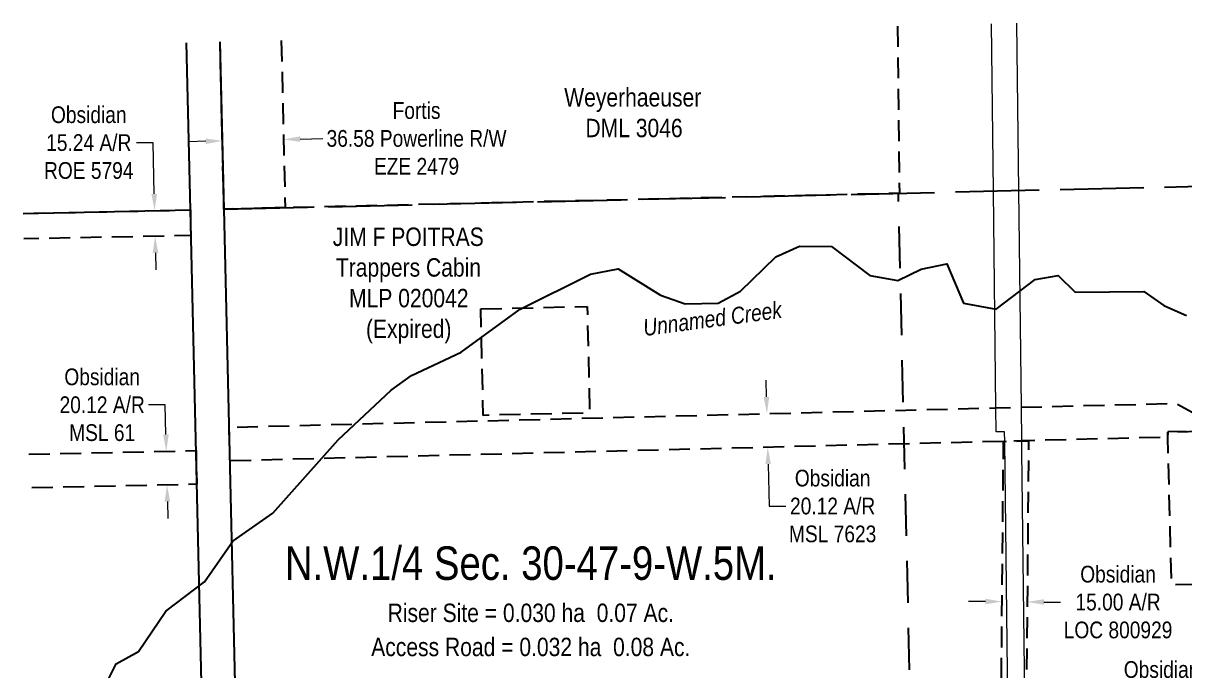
# Model space of a CAD drawing. Extents: x 611688 to 613661, y 5881771 to 5884002.
# Drawn here: x 612523 to 613217, y 5883392 to 5883779 of the extents above; entities that cross this region are included whole.
import ezdxf
from ezdxf.enums import TextEntityAlignment as Align

# ---------------------------------------------------------------- set-up
doc = ezdxf.new("R2010")
doc.units = 0
doc.header["$LTSCALE"] = 5
doc.header["$PDMODE"] = 34
doc.header["$PDSIZE"] = 0.03
for name, pattern in [('foc-ACCESSROAD', [3.75, 2.5, -1.25]), ('foc-FLOWLINE', [3.75, 2.5, -1.25]), ('foc-LSD', [8, 5, -3]), ('foc-UNSURVEYED', [12.5, 10, -2.5])]:
    doc.linetypes.add(name, pattern=pattern)
doc.layers.get('Defpoints').update_dxf_attribs({"color": 9})
for name, color, linetype in [('C-AR', 13, 'foc-ACCESSROAD'), ('C-SYMBOL', 7, 'Continuous'), ('C-WS', 13, 'foc-ACCESSROAD'), ('F-EZE', 190, 'foc-FLOWLINE'), ('F-WS', 190, 'foc-ACCESSROAD'), ('L-AREAREQUIRED', 7, 'Continuous'), ('L-SEC', 7, 'Continuous'), ('L-SECTION-LSD', 7, 'foc-LSD'), ('L-USEC', 7, 'foc-UNSURVEYED'), ('T-WATER', 160, 'Continuous'), ('T-WATER-T', 170, 'Continuous')]:
    doc.layers.add(name, color=color, linetype=linetype)
for name, color, linetype, lineweight in [('C-AR-T', 13, 'Continuous', 9), ('C-RW-T', 13, 'Continuous', 9), ('F-AR-T', 190, 'Continuous', 9), ('F-EZE-T', 190, 'Continuous', 9), ('F-WS-T', 190, 'Continuous', 9)]:
    doc.layers.add(name, color=color, linetype=linetype, lineweight=lineweight)
doc.styles.add('100L', font='ARIALN.TTF', dxfattribs={"height": 11})
doc.styles.add('175L', font='ARIALN.TTF', dxfattribs={"height": 20})
doc.styles.add('80CG', font='ARIALN.TTF', dxfattribs={"height": 10})
doc.dimstyles.new('Compass 5 000', dxfattribs={"dimscale": 5, "dimtxt": 9, "dimasz": 2, "dimexe": 0.2, "dimexo": 0.0625, "dimgap": 0.5, "dimtad": 0, "dimtih": 1, "dimtoh": 1, "dimzin": 0, "dimdsep": 46, "dimtxsty": '80CG', "dimcen": 0.1, "dimse1": 1, "dimse2": 1, "dimclrd": 256, "dimclrt": 256, "dimaunit": 1, "dimadec": 4, "dimazin": 0, "dimtfac": 0.06, "dimtofl": 0, "dimtmove": 0, "dimatfit": 1, "dimfxl": 0.2, "dimtolj": 1, "dimtzin": 0, "dimlwd": -1, "dimarcsym": 0})

# ---------------------------------------------------------------- blocks, each defined once
blk = doc.blocks.new('*D424')
at = {"layer": 'Defpoints', "color": 0, "transparency": 16777216}
for p in [(612677.03, 5883764.98), (612640.45, 5883764.12), (612678.35, 5883709.19)]:
    blk.add_point(p, dxfattribs=at)
at = {"layer": 'F-EZE-T', "transparency": 16777216}
for p, q in [((612688.34, 5883709.43), (612701.81, 5883709.75)), ((612631.76, 5883708.1), (612621.76, 5883707.86))]:
    blk.add_line(p, q, dxfattribs=at)
for points in [[(612631.72, 5883709.77), (612631.8, 5883706.43), (612641.76, 5883708.33)], [(612688.3, 5883711.1), (612688.38, 5883707.76), (612678.35, 5883709.19)]]:
    blk.add_solid(points, dxfattribs=at)
at = {"layer": 'F-EZE-T', "transparency": 16777216, "insert": (612757.83, 5883709.75), "char_height": 10, "attachment_point": 5, "style": '80CG'}
blk.add_mtext('\\A1;Fortis\\P36.58 Powerline R/W\\PEZE 2479', dxfattribs=at)
blk = doc.blocks.new('*D428')
at = {"layer": 'C-AR-T', "transparency": 16777216}
for p, q in [((613097.92, 5883433.02), (613087.92, 5883433.11)), ((613132.93, 5883432.72), (613142.93, 5883432.63))]:
    blk.add_line(p, q, dxfattribs=at)
for points in [[(613097.93, 5883434.69), (613097.9, 5883431.36), (613107.92, 5883432.93)], [(613132.94, 5883434.38), (613132.91, 5883431.05), (613122.93, 5883432.8)]]:
    blk.add_solid(points, dxfattribs=at)
at = {"layer": 'Defpoints', "color": 0, "transparency": 16777216}
for p in [(613108.26, 5883471.62), (613123.26, 5883471.49), (613122.93, 5883432.8)]:
    blk.add_point(p, dxfattribs=at)
at = {"layer": 'C-AR-T', "transparency": 16777216, "insert": (613177.24, 5883432.63), "char_height": 10, "attachment_point": 5, "style": '80CG'}
blk.add_mtext('\\A1;Obsidian\\P15.00 A/R\\PLOC 800929', dxfattribs=at)
blk = doc.blocks.new('*D435')
at = {"layer": 'C-AR-T', "transparency": 16777216}
for p, q in [((612967.04, 5883555.3), (612966.79, 5883565.3)), ((612968.05, 5883515.18), (612968.69, 5883490.03)), ((612968.69, 5883490.03), (612978.69, 5883490.03))]:
    blk.add_line(p, q, dxfattribs=at)
for points in [[(612968.71, 5883555.34), (612965.37, 5883555.26), (612967.29, 5883545.31)], [(612969.72, 5883515.23), (612966.39, 5883515.14), (612967.8, 5883525.18)]]:
    blk.add_solid(points, dxfattribs=at)
at = {"layer": 'Defpoints', "color": 0, "transparency": 16777216}
for p in [(613023.52, 5883546.72), (612967.8, 5883525.18), (613024.02, 5883526.6)]:
    blk.add_point(p, dxfattribs=at)
at = {"layer": 'C-AR-T', "transparency": 16777216, "insert": (613006.6, 5883490.03), "char_height": 10, "attachment_point": 5, "style": '80CG'}
blk.add_mtext('\\A1;Obsidian\\P20.12 A/R\\PMSL 7623', dxfattribs=at)
blk = doc.blocks.new('*D437')
at = {"layer": 'C-RW-T', "transparency": 16777216}
for p, q in [((613101.43, 5883366.55), (613091.43, 5883366.43)), ((613131.42, 5883366.9), (613164.19, 5883367.3))]:
    blk.add_line(p, q, dxfattribs=at)
for points in [[(613101.41, 5883368.21), (613101.45, 5883364.88), (613111.43, 5883366.67)], [(613131.4, 5883368.57), (613131.44, 5883365.24), (613121.42, 5883366.79)]]:
    blk.add_solid(points, dxfattribs=at)
at = {"layer": 'Defpoints', "color": 0, "transparency": 16777216}
for p in [(613111.24, 5883381.94), (613121.24, 5883382.06), (613111.43, 5883366.67)]:
    blk.add_point(p, dxfattribs=at)
at = {"layer": 'C-RW-T', "transparency": 16777216, "insert": (613203.27, 5883367.3), "char_height": 10, "attachment_point": 5, "style": '80CG'}
blk.add_mtext('\\A1;Obsidian\\P10.00 P/L R/W\\PPlan 032 0199\\PPLA 012125', dxfattribs=at)
blk = doc.blocks.new('*D438')
at = {"layer": 'C-RW-T', "transparency": 16777216}
for p, q in [((613040.71, 5883327.56), (613030.71, 5883327.56)), ((613066.14, 5883297.77), (613040.71, 5883327.56)), ((613085.58, 5883275), (613092.07, 5883267.4))]:
    blk.add_line(p, q, dxfattribs=at)
for points in [[(613067.41, 5883298.85), (613064.87, 5883296.69), (613072.63, 5883290.17)], [(613086.85, 5883276.09), (613084.31, 5883273.92), (613079.09, 5883282.61)]]:
    blk.add_solid(points, dxfattribs=at)
at = {"layer": 'Defpoints', "color": 0, "transparency": 16777216}
for p in [(613072.63, 5883290.17), (613073.17, 5883290.63), (613079.63, 5883283.07)]:
    blk.add_point(p, dxfattribs=at)
at = {"layer": 'C-RW-T', "transparency": 16777216, "insert": (612991.62, 5883327.56), "char_height": 10, "attachment_point": 5, "style": '80CG', "bg_fill": 3, "box_fill_scale": 1.1, "bg_fill_color": 256, "bg_fill_true_color": 13158600, "bg_fill_transparency": 0}
blk.add_mtext('\\A1;Obsidian\\P10.00 P/L R/W\\PPlan 032 2282\\PPLA 021363', dxfattribs=at)
blk = doc.blocks.new('*D452')
at = {"layer": 'C-AR-T', "transparency": 16777216}
for p, q in [((612607.6, 5883550.56), (612597.6, 5883550.56)), ((612607.99, 5883532.82), (612607.6, 5883550.56)), ((612608.87, 5883492.7), (612609.09, 5883482.7))]:
    blk.add_line(p, q, dxfattribs=at)
for points in [[(612609.66, 5883532.86), (612606.33, 5883532.78), (612608.21, 5883522.82)], [(612610.54, 5883492.73), (612607.21, 5883492.66), (612608.65, 5883502.7)]]:
    blk.add_solid(points, dxfattribs=at)
at = {"layer": 'Defpoints', "color": 0, "transparency": 16777216}
for p in [(612566.36, 5883521.91), (612608.21, 5883522.82), (612566.8, 5883501.78)]:
    blk.add_point(p, dxfattribs=at)
at = {"layer": 'C-AR-T', "transparency": 16777216, "insert": (612569.87, 5883550.56), "char_height": 10, "attachment_point": 5, "style": '80CG'}
blk.add_mtext('\\A1;Obsidian\\P20.12 A/R\\PMSL 61', dxfattribs=at)
blk = doc.blocks.new('*D453')
at = {"layer": 'C-AR-T', "transparency": 16777216}
for p, q in [((612600.38, 5883707.25), (612590.38, 5883707.25)), ((612601.02, 5883676.6), (612600.38, 5883707.25)), ((612601.75, 5883641.36), (612601.95, 5883631.36))]:
    blk.add_line(p, q, dxfattribs=at)
for points in [[(612602.68, 5883676.63), (612599.35, 5883676.56), (612601.22, 5883666.6)], [(612603.41, 5883641.39), (612600.08, 5883641.33), (612601.54, 5883651.36)]]:
    blk.add_solid(points, dxfattribs=at)
at = {"layer": 'Defpoints', "color": 0, "transparency": 16777216}
for p in [(612601.22, 5883666.6), (612602.44, 5883666.63), (612602.75, 5883651.38)]:
    blk.add_point(p, dxfattribs=at)
at = {"layer": 'C-AR-T', "transparency": 16777216, "insert": (612561.86, 5883707.25), "char_height": 10, "attachment_point": 5, "style": '80CG'}
blk.add_mtext('\\A1;Obsidian\\P15.24 A/R\\PROE 5794', dxfattribs=at)

msp = doc.modelspace()

# ---------------------------------------------------------------- linework, layer by layer
at = {"layer": 'C-AR', "flags": 128}
msp.add_lwpolyline([(612522.671, 5883664.976), (612622.611, 5883667.043), (612622.969, 5883651.8), (612523.029, 5883649.737)], dxfattribs=at)
for points in [[(613108.756, 5883528.735), (612646.25, 5883517.076), (612645.778, 5883537.201), (613104.25, 5883548.757), (613119.244, 5883549.136), (613211.949, 5883551.478), (613241.39, 5883535.225), (613206.92, 5883534.356), (613206.999, 5883531.215), (613123.769, 5883529.114), (613119.485, 5883529.006), (613109.489, 5883528.753), (613108.756, 5883528.735)], [(613122.177, 5883345.926), (613107.166, 5883345.564), (613108.756, 5883528.735), (613109.489, 5883528.753), (613119.485, 5883529.006), (613123.769, 5883529.114), (613122.275, 5883358.417), (613122.177, 5883345.926)]]:
    msp.add_lwpolyline(points, close=True, dxfattribs=at)
at = {"layer": 'C-RW-T'}
msp.add_lwpolyline([(613116.5, 5883778.665), (613117.695, 5883678.688), (613119.244, 5883549.136), (613119.485, 5883529.006), (613119.557, 5883522.95), (613121.508, 5883359.727), (613122.275, 5883358.417), (613129.289, 5883346.436), (613135.037, 5883336.616), (613136.702, 5883306.863), (613107.147, 5883306.501), (613107.018, 5883316.487), (613126.138, 5883316.728), (613125.19, 5883333.649), (613117.856, 5883346.186), (613111.543, 5883356.961), (613109.489, 5883528.753), (613109.42, 5883534.465), (613104.422, 5883534.405), (613104.25, 5883548.757), (613102.702, 5883678.335), (613101.507, 5883778.312)], dxfattribs=at)
at = {"layer": 'C-WS', "flags": 128}
for points in [[(613554.034, 5883477.211), (613455.802, 5883474.734), (613454.105, 5883474.691), (613300.042, 5883470.806), (613300.295, 5883460.804), (613300.688, 5883445.2), (613209.226, 5883442.894), (613206.999, 5883531.215), (613206.92, 5883534.356), (613241.39, 5883535.225), (613298.382, 5883536.663), (613299.281, 5883500.994), (613453.391, 5883504.88), (613455.04, 5883504.921), (613553.32, 5883507.399)], [(612526.054, 5883521.022), (612625.991, 5883523.212), (612626.464, 5883503.085), (612526.527, 5883500.896)]]:
    msp.add_lwpolyline(points, dxfattribs=at)
at = {"layer": 'F-EZE', "flags": 128}
msp.add_lwpolyline([(612676.956, 5883768.312), (612679.305, 5883668.376), (612642.715, 5883667.517), (612640.366, 5883767.45)], dxfattribs=at)
at = {"layer": 'F-WS', "flags": 128}
msp.add_lwpolyline([(613045.352, 5883776.989), (613046.495, 5883677.01), (612679.305, 5883668.376), (612642.715, 5883667.517), (612640.366, 5883767.45)], dxfattribs=at)
msp.add_lwpolyline([(612796.242, 5883607.909), (612859.874, 5883609.407), (612861.369, 5883545.775), (612797.737, 5883544.276), (612796.242, 5883607.909)], close=True, dxfattribs=at)
at = {"layer": 'L-SEC'}
for p, q in [((612622.611, 5883667.044), (612620.262, 5883766.977)), ((612642.717, 5883667.516), (612640.369, 5883767.451)), ((612661.625, 5882863.024), (612642.717, 5883667.516)), ((612522.67, 5883664.983), (612622.611, 5883667.044)), ((612641.518, 5882862.552), (612622.611, 5883667.044))]:
    msp.add_line(p, q, dxfattribs=at)
at = {"layer": 'L-SECTION-LSD'}
msp.add_line((613064.882, 5882872.394), (613045.904, 5883677.014), dxfattribs=at)
at = {"layer": 'L-USEC'}
msp.add_line((612642.717, 5883667.517), (613449.09, 5883686.51), dxfattribs=at)
at = {"layer": 'T-WATER', "flags": 128}
msp.add_lwpolyline([(612571.535, 5883382.14), (612578.331, 5883395.805), (612591.633, 5883403.06), (612607.998, 5883427.32), (612631.059, 5883444.873), (612647.96, 5883469.094), (612671.882, 5883485.721), (612710.887, 5883529.552), (612742.748, 5883559.403), (612754.816, 5883568.106), (612784.476, 5883582.108), (612819.741, 5883607.774), (612861.763, 5883628.639), (612878.467, 5883631.763), (612903.783, 5883616.027), (612918.412, 5883610.927), (612938.176, 5883611.404), (612951.541, 5883618.597), (612972.548, 5883639.007), (612986.773, 5883645.335), (613005.901, 5883645.139), (613028.939, 5883627.905), (613045.592, 5883624.831), (613059.624, 5883631.627), (613074.955, 5883634.83), (613084.808, 5883611.387), (613104.308, 5883607.776), (613127.781, 5883625.402), (613141.351, 5883627.777), (613151.656, 5883617.9), (613192.63, 5883618.242), (613204.615, 5883609.969), (613218.079, 5883603.998)], dxfattribs=at)

# ---------------------------------------------------------------- texts
at = {"layer": 'C-SYMBOL', "color": 3, "style": '175L'}
msp.add_text('N.W.1/4 Sec. 30-47-9-W.5M.', height=19.99232, dxfattribs=at).set_placement((612826.14, 5883439.952), align=Align.BOTTOM_CENTER)
at = {"layer": 'F-AR-T', "insert": (612845.992, 5883739.866), "char_height": 10.99572, "attachment_point": 1, "style": '100L'}
msp.add_mtext_dynamic_manual_height_columns('\\pi0.15723;Weyerhaeuser\\P\\pi12.829;DML 3046', width=82.22733, gutter_width=55, heights=[0], dxfattribs=at)
at = {"layer": 'F-WS-T', "insert": (612707.505, 5883656.526), "char_height": 10.99572, "attachment_point": 1, "style": '100L'}
msp.add_mtext_dynamic_manual_height_columns('\\pi0.2412;JIM F POITRAS\\P\\pi2.0863;Trappers Cabin\\P\\pi9.9768;MLP 020042\\P\\pi20.106;(Expired)', width=89.78326, gutter_width=55, heights=[0], dxfattribs=at)
at = {"layer": 'L-AREAREQUIRED', "color": 5, "style": '100L'}
for s, p in [('Riser Site = 0.030 ha  0.07 Ac.', (612826.14, 5883417.461)), ('Access Road = 0.032 ha  0.08 Ac.', (612826.14, 5883397.065))]:
    msp.add_text(s, height=10.99578, dxfattribs=at).set_placement(p, align=Align.BOTTOM_CENTER)
at = {"layer": 'T-WATER-T', "linetype": 'Continuous', "insert": (612934.737, 5883602.008), "char_height": 9.99616, "attachment_point": 5, "rotation": 7.566686, "style": '80CG'}
msp.add_mtext('\\A1;{\\fArial Narrow|b0|i1|c0|p34;Unnamed Creek}', dxfattribs=at)

# ---------------------------------------------------------------- dimensions: what is measured, and where the dimension line sits
at = {"layer": 'C-AR-T', "color": 1}
dim = msp.add_linear_dim(base=(612601.225, 5883666.601), p1=(612602.751, 5883651.383), p2=(612602.436, 5883666.626), angle=91.185091, text='Obsidian\\P15.24 A/R\\PROE 5794', dimstyle='Compass 5 000', dxfattribs=at)
dim.commit()
dim.dimension.update_dxf_attribs({"geometry": '*D453', "text_midpoint": (612561.861, 5883707.246), "dimtype": 161})
at = {"layer": 'C-AR-T'}
for base, p1, p2, angle, text, picture, middle in [((612608.211, 5883522.822), (612566.8, 5883501.778), (612566.359, 5883521.905), 91.254958, 'Obsidian\\P20.12 A/R\\PMSL 61', '*D452', (612569.868, 5883550.564)), ((612967.8, 5883525.181), (613023.517, 5883546.722), (613024.024, 5883526.599), 271.444022, 'Obsidian\\P20.12 A/R\\PMSL 7623', '*D435', (613006.599, 5883490.034)), ((613122.926, 5883432.803), (613108.256, 5883471.624), (613123.265, 5883471.493), 359.498395, 'Obsidian\\P15.00 A/R\\PLOC 800929', '*D428', (613177.24, 5883432.628))]:
    dim = msp.add_linear_dim(base=base, p1=p1, p2=p2, angle=angle, text=text, dimstyle='Compass 5 000', dxfattribs=at)
    dim.commit()
    dim.dimension.update_dxf_attribs({"geometry": picture, "text_midpoint": middle, "dimtype": 161})
at = {"layer": 'C-RW-T'}
dim = msp.add_linear_dim(base=(613111.427, 5883366.666), p1=(613121.241, 5883382.064), p2=(613111.245, 5883381.944), angle=180.685307, text='Obsidian\\P10.00 P/L R/W\\PPlan 032 0199\\PPLA 012125', dimstyle='Compass 5 000', dxfattribs=at)
dim.commit()
dim.dimension.update_dxf_attribs({"geometry": '*D437', "text_midpoint": (613203.272, 5883367.297), "dimtype": 161})
at = {"layer": 'F-EZE-T'}
dim = msp.add_linear_dim(base=(612678.346, 5883709.195), p1=(612640.447, 5883764.118), p2=(612677.035, 5883764.978), angle=1.346385, text='Fortis\\P36.58 Powerline R/W\\PEZE 2479', dimstyle='Compass 5 000', dxfattribs=at)
dim.commit()
dim.dimension.update_dxf_attribs({"geometry": '*D424', "text_midpoint": (612757.833, 5883709.746), "dimtype": 161})

# ---------------------------------------------------------------- next in the draw order: dimensions: what is measured, and where the dimension line sits
at = {"layer": 'C-RW-T'}
dim = msp.add_linear_dim(base=(613072.632, 5883290.167), p1=(613079.628, 5883283.072), p2=(613073.174, 5883290.63), angle=130.4941, text='Obsidian\\P10.00 P/L R/W\\PPlan 032 2282\\PPLA 021363', dimstyle='Compass 5 000', override={"dimtfill": 1}, dxfattribs=at)
dim.commit()
dim.dimension.update_dxf_attribs({"geometry": '*D438', "text_midpoint": (612991.62, 5883327.555), "dimtype": 161})

doc.saveas('drawing.dxf')
